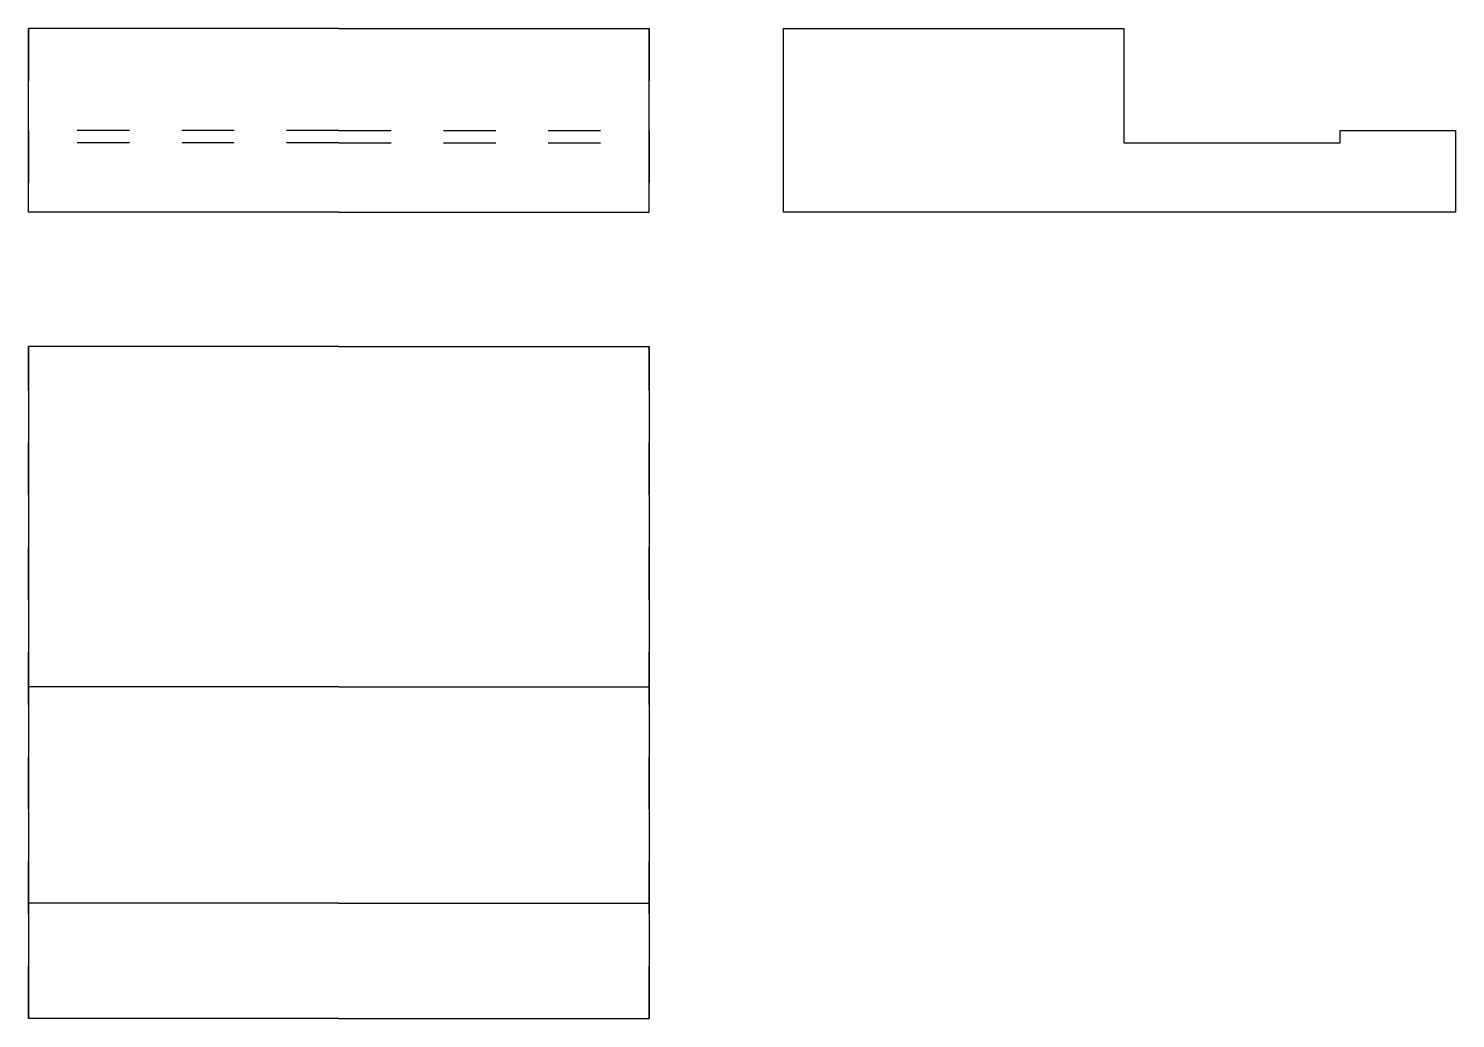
# Model space of a CAD drawing. Extents: x 0 to 2.73, y 0 to 1.89.
import ezdxf

# ---------------------------------------------------------------- set-up
doc = ezdxf.new("R2010")
doc.units = 0
doc.linetypes.add('HIDDEN', pattern=[0.064181, 0.042809, -0.021372])
for name, color, linetype in [('FRONT', 7, 'CONTINUOUS'), ('FRONT_HID', 7, 'HIDDEN'), ('LEFT', 7, 'CONTINUOUS'), ('TOP', 7, 'CONTINUOUS'), ('TOP_HID', 7, 'HIDDEN')]:
    doc.layers.add(name, color=color, linetype=linetype)

msp = doc.modelspace()

# ---------------------------------------------------------------- linework, layer by layer
at = {"layer": 'FRONT'}
for p, q in [((0, 1.540354), (0, 1.891212)), ((0.592608, 1.891212), (0, 1.891212)), ((0.592608, 1.891212), (1.185216, 1.891212)), ((1.185216, 1.540354), (1.185216, 1.891212)), ((0.592608, 1.540354), (0, 1.540354)), ((0.592608, 1.540354), (1.185216, 1.540354))]:
    msp.add_line(p, q, dxfattribs=at)
at = {"layer": 'FRONT_HID', "linetype": 'HIDDEN'}
for p, q in [((0, 1.891212), (0, 1.672995)), ((1.185216, 1.891212), (1.185216, 1.672995)), ((0.592608, 1.696528), (0, 1.696528)), ((0, 1.696528), (0, 1.540354)), ((0, 1.672995), (0, 1.696528)), ((0.592608, 1.696528), (0, 1.696528)), ((0.592608, 1.696528), (1.185216, 1.696528)), ((0.592608, 1.696528), (1.185216, 1.696528)), ((1.185216, 1.696528), (1.185216, 1.540354)), ((1.185216, 1.672995), (1.185216, 1.696528)), ((0.592608, 1.672995), (0, 1.672995)), ((0.592608, 1.672995), (0, 1.672995)), ((0.592608, 1.672995), (1.185216, 1.672995)), ((0.592608, 1.672995), (1.185216, 1.672995))]:
    msp.add_line(p, q, dxfattribs=at)
at = {"layer": 'LEFT'}
for p, q in [((1.441942, 1.540354), (1.441942, 1.891212)), ((1.441942, 1.891212), (2.092314, 1.891212)), ((2.092314, 1.891212), (2.092314, 1.672995)), ((2.505214, 1.672995), (2.505214, 1.696528)), ((2.505214, 1.696528), (2.72557, 1.696528)), ((2.72557, 1.696528), (2.72557, 1.540354)), ((2.092314, 1.672995), (2.505214, 1.672995)), ((2.72557, 1.540354), (1.441942, 1.540354))]:
    msp.add_line(p, q, dxfattribs=at)
at = {"layer": 'TOP'}
for p, q in [((0.592608, 1.283628), (0, 1.283628)), ((0, 1.283628), (0, 0.633256)), ((0.592608, 1.283628), (1.185216, 1.283628)), ((1.185216, 1.283628), (1.185216, 0.633256)), ((0, 0.633256), (0, 0.220356)), ((0.592608, 0.633256), (0, 0.633256)), ((0.592608, 0.633256), (1.185216, 0.633256)), ((1.185216, 0.633256), (1.185216, 0.220356)), ((0, 0.220356), (0, 0)), ((0.592608, 0.220356), (0, 0.220356)), ((0.592608, 0.220356), (1.185216, 0.220356)), ((1.185216, 0.220356), (1.185216, 0)), ((0.592608, 0), (0, 0)), ((0.592608, 0), (1.185216, 0))]:
    msp.add_line(p, q, dxfattribs=at)
at = {"layer": 'TOP_HID', "linetype": 'HIDDEN'}
for p, q in [((0, 0), (0, 1.283628)), ((1.185216, 0), (1.185216, 1.283628))]:
    msp.add_line(p, q, dxfattribs=at)

doc.saveas('drawing.dxf')
